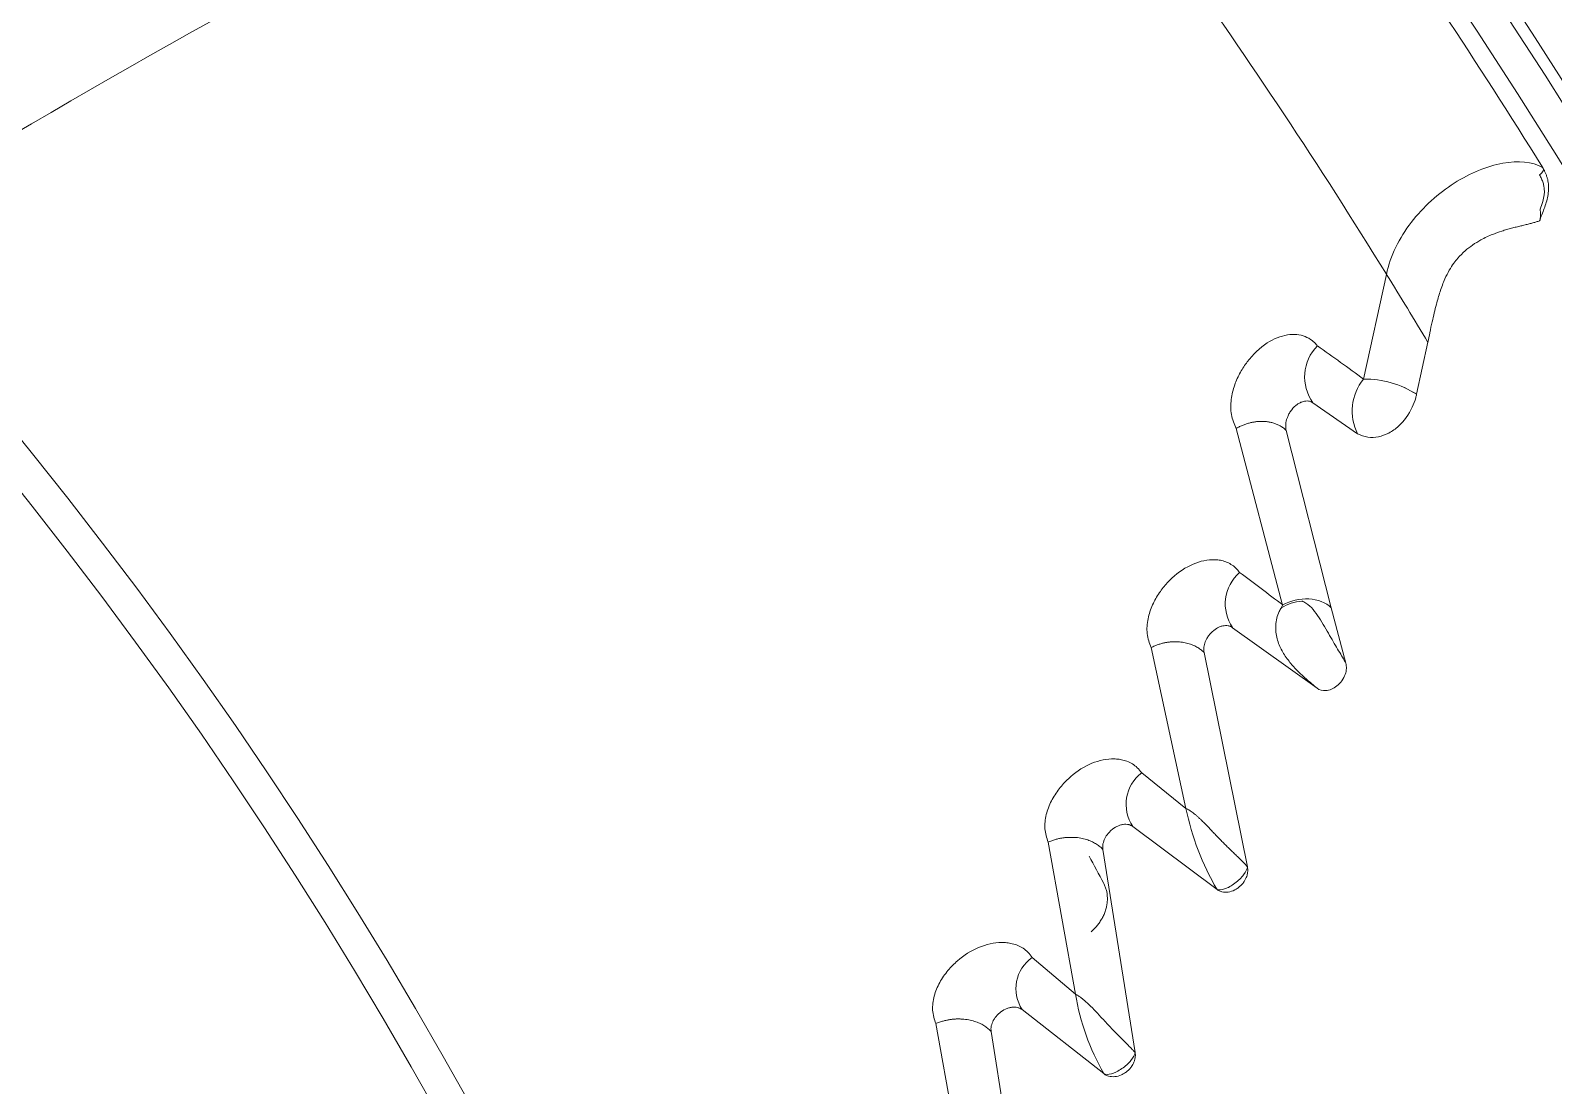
# Model space of a CAD drawing. Header units: millimetres. Extents: x 113490 to 142599, y -20467 to 115.
# Drawn here: x 130374.7 to 130490.2, y -10119.9 to -10040 of the extents above; entities that cross this region are included whole.
import ezdxf

# ---------------------------------------------------------------- set-up
doc = ezdxf.new("R2010")
doc.units = ezdxf.units.MM
doc.layers.add('DV3_0', color=7, linetype='Continuous')

msp = doc.modelspace()

# ---------------------------------------------------------------- linework, layer by layer
at = {"layer": 'DV3_0', "color": 7, "linetype": 'Continuous', "lineweight": 15}
for p, q in [((130489.14, -10054.41), (130489.13, -10054.42)), ((130477.53, -10058.47), (130475.79, -10066.41)), ((130480.66, -10063.62), (130479.81, -10067.56)), ((130475.34, -10070.56), (130471.94, -10068.2)), ((130466.13, -10070.15), (130469.65, -10083.53)), ((130469.92, -10070.31), (130473.33, -10083.74)), ((130469.65, -10083.53), (130469.56, -10083.73)), ((130473.33, -10083.74), (130474.44, -10087.93)), ((130472.26, -10089.84), (130465.86, -10085.25)), ((130459.68, -10086.76), (130462.32, -10098.95)), ((130463.69, -10087.13), (130466.98, -10103.37)), ((130462.32, -10098.95), (130458.96, -10096.25)), ((130464.68, -10105.1), (130458.29, -10100.32)), ((130451.86, -10101.51), (130453.93, -10113.02)), ((130456.02, -10102.05), (130458.46, -10117.45)), ((130453.93, -10113.02), (130450.65, -10110.24)), ((130456.08, -10119.05), (130449.89, -10114.2)), ((130443.34, -10115.26), (130444.92, -10123.99)), ((130447.54, -10115.85), (130449.63, -10129.04))]:
    msp.add_line(p, q, dxfattribs=at)
for centre, radius, start, end in [((130105.24, -10288.99), 551.5, 15.4775, 74.5225), ((130105.24, -10288.99), 456, 316.0129, 45.5635), ((130105.24, -10288.99), 477.5, 316.9802, 43.0198), ((130105.24, -10288.99), 453.5, 315.9918, 45.5613), ((130105.24, -10288.99), 457, 12.0648, 38.7918), ((130814.25, -10800.46), 872.22, 114.12782, 121.39321), ((130104.95, -10289.29), 452.62, 31.8629, 38.9292), ((130105.24, -10288.99), 346, 316.5062, 45.3204), ((130105.24, -10288.99), 343.5, 315.6512, 45.622), ((130199.66, -10231.12), 327.14, 30.7976, 31.8538), ((130474.69, -10066.25), 3.37, 135.5263, 215.3895), ((130367.75, -10213.08), 182.17, 53.6224, 54.9817), ((130478.72, -10068.83), 3.8, 140.4176, 207.0601), ((130475.88, -10073.73), 7.32, 57.4467, 90.6656), ((130475.95, -10073.46), 7.05, 56.8109, 91.3014), ((130468.46, -10083.45), 3.16, 130.9121, 214.6491), ((130366.31, -10216.54), 168.44, 52.1547, 53.5467), ((130471.49, -10086.99), 3.78, 95.905, 120.715), ((130470.36, -10085.04), 1.96, 57.2613, 67.8559), ((130471.86, -10085.22), 2.74, 147.2142, 153.9637), ((130460.79, -10098.63), 3.01, 127.446, 214.0679), ((130482.09, -10094.9), 20.18, 191.5575, 210.3468), ((130080.06, -10304.42), 425.8, 27.9832, 28.2987), ((130452.3, -10112.61), 2.88, 124.7166, 213.5116), ((130472.38, -10109.84), 18.72, 189.7816, 209.4698)]:
    msp.add_arc(centre, radius, start, end, dxfattribs=at)
at = {"layer": 'DV3_0', "color": 7, "linetype": 'Continuous', "lineweight": 20}
for centre, radius, start, end in [((130105.24, -10288.99), 461.75, 11.9044, 42.2304), ((130107.26, -10287.1), 435.17, 31.6947, 39.3007)]:
    msp.add_arc(centre, radius, start, end, dxfattribs=at)
at = {"layer": 'DV3_0', "color": 7, "linetype": 'Continuous', "lineweight": 15}
for points, knots in [([(130477.53, -10058.47), (130477.82, -10057.05), (130478.5, -10055.71), (130480.32, -10053.35), (130481.46, -10052.33), (130483.88, -10050.79), (130485.16, -10050.26), (130487.52, -10049.84), (130488.59, -10049.94), (130489.37, -10050.36)], [0, 0, 0, 0, 0.25, 0.25, 0.5, 0.5, 0.75, 0.75, 1, 1, 1, 1]), ([(130489.37, -10050.36), (130489.44, -10050.42), (130489.45, -10050.51), (130489.36, -10050.72), (130489.26, -10050.84), (130489.13, -10050.92)], [0, 0, 0, 0, 0.5, 0.5, 1, 1, 1, 1]), ([(130489.37, -10050.36), (130489.4, -10050.43), (130489.48, -10050.56), (130489.57, -10050.76), (130489.66, -10050.96), (130489.73, -10051.18), (130489.78, -10051.39), (130489.81, -10051.61), (130489.82, -10051.83), (130489.82, -10052.14), (130489.78, -10052.54), (130489.65, -10053.02), (130489.49, -10053.49), (130489.31, -10053.95), (130489.19, -10054.26), (130489.13, -10054.42)], [0, 0, 0, 0, 0.053441, 0.106823, 0.159977, 0.212862, 0.265557, 0.318103, 0.370297, 0.421864, 0.536324, 0.651095, 0.76641, 0.882048, 1, 1, 1, 1]), ([(130489.13, -10050.92), (130489.16, -10050.97), (130489.22, -10051.07), (130489.29, -10051.22), (130489.35, -10051.38), (130489.4, -10051.53), (130489.45, -10051.68), (130489.48, -10051.87), (130489.51, -10052.13), (130489.49, -10052.51), (130489.38, -10052.98), (130489.25, -10053.33), (130489.18, -10053.52)], [0, 0, 0, 0, 0.065844, 0.129396, 0.190719, 0.249962, 0.307355, 0.36321, 0.475873, 0.588457, 0.784846, 1, 1, 1, 1]), ([(130480.66, -10063.62), (130480.72, -10063.38), (130480.82, -10062.86), (130481.03, -10061.89), (130481.27, -10060.85), (130481.59, -10059.76), (130481.91, -10058.89), (130482.27, -10058.17), (130482.6, -10057.65), (130483, -10057.15), (130483.48, -10056.68), (130484.07, -10056.22), (130484.78, -10055.79), (130485.53, -10055.45), (130486.19, -10055.22), (130486.65, -10055.07), (130487.02, -10054.97), (130487.38, -10054.88), (130487.72, -10054.8), (130488.04, -10054.72), (130488.35, -10054.64), (130488.64, -10054.57), (130488.9, -10054.49), (130489.05, -10054.44), (130489.13, -10054.42)], [0, 0, 0, 0, 0.040231, 0.086345, 0.160439, 0.21481, 0.272378, 0.313799, 0.35158, 0.380362, 0.430328, 0.47797, 0.529874, 0.605985, 0.666019, 0.700163, 0.735058, 0.770693, 0.807058, 0.844149, 0.881968, 0.92053, 0.959861, 1, 1, 1, 1]), ([(130489.14, -10054.41), (130489.15, -10054.4), (130489.16, -10054.39), (130489.17, -10054.37), (130489.17, -10054.34), (130489.18, -10054.3), (130489.19, -10054.25), (130489.2, -10054.17), (130489.2, -10054.07), (130489.2, -10053.92), (130489.2, -10053.73), (130489.19, -10053.59), (130489.18, -10053.52)], [0, 0, 0, 0, 0.045104, 0.093894, 0.147075, 0.205242, 0.268921, 0.338596, 0.464685, 0.615485, 0.788015, 1, 1, 1, 1]), ([(130472.28, -10063.89), (130472.22, -10063.81), (130472.1, -10063.66), (130471.8, -10063.41), (130471.17, -10063.04), (130469.96, -10062.95), (130468.36, -10063.6), (130467.17, -10064.75), (130466.41, -10065.91), (130465.97, -10066.87), (130465.71, -10067.97), (130465.69, -10069.15), (130465.98, -10069.81), (130466.13, -10070.15)], [0, 0, 0, 0, 0.027264, 0.054523, 0.113506, 0.240954, 0.387043, 0.554418, 0.629062, 0.712518, 0.803043, 0.898853, 1, 1, 1, 1]), ([(130471.94, -10068.2), (130471.91, -10068.19), (130471.86, -10068.16), (130471.78, -10068.12), (130471.7, -10068.09), (130471.57, -10068.07), (130471.41, -10068.06), (130471.2, -10068.1), (130470.98, -10068.19), (130470.67, -10068.37), (130470.39, -10068.64), (130470.16, -10068.98), (130470.04, -10069.23), (130469.95, -10069.47), (130469.9, -10069.7), (130469.88, -10069.91), (130469.88, -10070.12), (130469.91, -10070.24), (130469.92, -10070.31)], [0, 0, 0, 0, 0.029362, 0.058549, 0.087832, 0.117479, 0.179817, 0.243639, 0.313764, 0.385745, 0.542709, 0.6233, 0.703555, 0.766315, 0.828517, 0.887168, 0.943896, 1, 1, 1, 1]), ([(130479.81, -10067.56), (130479.79, -10067.65), (130479.71, -10067.98), (130479.39, -10068.87), (130478.68, -10069.85), (130477.72, -10070.53), (130476.91, -10070.82), (130476.08, -10070.86), (130475.59, -10070.66), (130475.34, -10070.56)], [0, 0, 0, 0, 0.040227, 0.156523, 0.425511, 0.56901, 0.708916, 0.851779, 1, 1, 1, 1]), ([(130466.13, -10070.15), (130466.18, -10070.12), (130466.26, -10070.08), (130466.39, -10070.01), (130466.52, -10069.95), (130466.66, -10069.89), (130466.79, -10069.84), (130466.92, -10069.8), (130467.05, -10069.76), (130467.18, -10069.72), (130467.31, -10069.69), (130467.43, -10069.67), (130467.55, -10069.65), (130467.67, -10069.63), (130467.79, -10069.62), (130467.9, -10069.61), (130468.02, -10069.61), (130468.12, -10069.61), (130468.23, -10069.61), (130468.33, -10069.62), (130468.49, -10069.64), (130468.71, -10069.67), (130468.98, -10069.74), (130469.23, -10069.84), (130469.48, -10069.96), (130469.72, -10070.11), (130469.85, -10070.24), (130469.92, -10070.31)], [0, 0, 0, 0, 0.033962, 0.067022, 0.09926, 0.130745, 0.161535, 0.191676, 0.221209, 0.250165, 0.278572, 0.30645, 0.333819, 0.360694, 0.387087, 0.413011, 0.438473, 0.463484, 0.488049, 0.512176, 0.535866, 0.604535, 0.676059, 0.750915, 0.829536, 0.912374, 1, 1, 1, 1]), ([(130466.39, -10081.06), (130466.29, -10080.94), (130466.1, -10080.7), (130465.74, -10080.44), (130465.35, -10080.25), (130464.94, -10080.13), (130464.52, -10080.09), (130463.69, -10080.11), (130462.38, -10080.54), (130461.11, -10081.56), (130460.27, -10082.61), (130459.74, -10083.53), (130459.4, -10084.59), (130459.3, -10085.74), (130459.55, -10086.42), (130459.68, -10086.76)], [0, 0, 0, 0, 0.044448, 0.08732, 0.128788, 0.169031, 0.208035, 0.245711, 0.394808, 0.553958, 0.628764, 0.712553, 0.803274, 0.899084, 1, 1, 1, 1]), ([(130469.65, -10083.53), (130470.23, -10083.2), (130470.96, -10083.03), (130472.31, -10083.11), (130472.93, -10083.35), (130473.33, -10083.74)], [0, 0, 0, 0, 0.5, 0.5, 1, 1, 1, 1]), ([(130474.44, -10087.93), (130474.3, -10087.66), (130474.11, -10087.35), (130473.69, -10086.66), (130473.46, -10086.26), (130473.09, -10085.62), (130472.96, -10085.4), (130472.7, -10084.94), (130472.56, -10084.71), (130472.27, -10084.27), (130472.12, -10084.05), (130471.8, -10083.68), (130471.62, -10083.52), (130471.42, -10083.39)], [0, 0, 0, 0, 0.25, 0.25, 0.5, 0.5, 0.625, 0.625, 0.75, 0.75, 0.875, 0.875, 1, 1, 1, 1]), ([(130469.4, -10084.01), (130469.23, -10084.35), (130469.15, -10084.71), (130469.11, -10085.41), (130469.15, -10085.76), (130469.32, -10086.41), (130469.45, -10086.71), (130469.76, -10087.28), (130469.94, -10087.54), (130470.33, -10088.03), (130470.53, -10088.26), (130470.93, -10088.67), (130471.13, -10088.86), (130471.7, -10089.37), (130472.04, -10089.65), (130472.26, -10089.84)], [0, 0, 0, 0, 0.125, 0.125, 0.25, 0.25, 0.375, 0.375, 0.5, 0.5, 0.625, 0.625, 0.75, 0.75, 1, 1, 1, 1]), ([(130465.86, -10085.25), (130465.84, -10085.23), (130465.79, -10085.2), (130465.7, -10085.16), (130465.62, -10085.13), (130465.49, -10085.1), (130465.32, -10085.08), (130465.1, -10085.11), (130464.87, -10085.18), (130464.56, -10085.34), (130464.27, -10085.58), (130464.02, -10085.87), (130463.88, -10086.1), (130463.78, -10086.32), (130463.71, -10086.52), (130463.67, -10086.73), (130463.66, -10086.94), (130463.68, -10087.07), (130463.69, -10087.13)], [0, 0, 0, 0, 0.030086, 0.060141, 0.090432, 0.121217, 0.185591, 0.251321, 0.32233, 0.394829, 0.548781, 0.625513, 0.701915, 0.762387, 0.822068, 0.88272, 0.941531, 1, 1, 1, 1]), ([(130459.68, -10086.76), (130459.72, -10086.74), (130459.81, -10086.69), (130459.95, -10086.63), (130460.08, -10086.57), (130460.21, -10086.53), (130460.34, -10086.49), (130460.47, -10086.45), (130460.59, -10086.42), (130460.71, -10086.39), (130460.82, -10086.37), (130460.92, -10086.36), (130461.03, -10086.34), (130461.12, -10086.33), (130461.21, -10086.32), (130461.3, -10086.32), (130461.38, -10086.31), (130461.46, -10086.31), (130461.53, -10086.31), (130461.59, -10086.31), (130461.65, -10086.32), (130461.85, -10086.32), (130462.16, -10086.36), (130462.57, -10086.46), (130462.92, -10086.59), (130463.22, -10086.75), (130463.48, -10086.93), (130463.62, -10087.07), (130463.69, -10087.13)], [0, 0, 0, 0, 0.032977, 0.064623, 0.095011, 0.124194, 0.152217, 0.179111, 0.204897, 0.229593, 0.25321, 0.275753, 0.297227, 0.317632, 0.336967, 0.355229, 0.372416, 0.388523, 0.403544, 0.417476, 0.430311, 0.442045, 0.545349, 0.644314, 0.739144, 0.829909, 0.916758, 1, 1, 1, 1]), ([(130472.26, -10089.84), (130472.43, -10089.97), (130472.67, -10090.03), (130473.2, -10089.99), (130473.5, -10089.88), (130473.91, -10089.55), (130474.04, -10089.42), (130474.26, -10089.11), (130474.34, -10088.94), (130474.45, -10088.63), (130474.48, -10088.49), (130474.49, -10088.21), (130474.48, -10088.08), (130474.44, -10087.93)], [0, 0, 0, 0, 0.25, 0.25, 0.5, 0.5, 0.625, 0.625, 0.75, 0.75, 0.875, 0.875, 1, 1, 1, 1]), ([(130458.96, -10096.25), (130458.85, -10096.11), (130458.65, -10095.85), (130458.27, -10095.57), (130457.86, -10095.37), (130457.45, -10095.25), (130457.06, -10095.2), (130456.24, -10095.18), (130454.93, -10095.52), (130453.59, -10096.45), (130452.67, -10097.46), (130452.07, -10098.38), (130451.68, -10099.42), (130451.55, -10100.53), (130451.75, -10101.18), (130451.86, -10101.51)], [0, 0, 0, 0, 0.048624, 0.094156, 0.13685, 0.17668, 0.213406, 0.24691, 0.396876, 0.550422, 0.632436, 0.719781, 0.810754, 0.903952, 1, 1, 1, 1]), ([(130462.32, -10098.95), (130462.36, -10098.97), (130462.45, -10099.01), (130462.58, -10099.09), (130462.72, -10099.18), (130462.86, -10099.29), (130463.02, -10099.41), (130463.18, -10099.55), (130463.35, -10099.7), (130463.55, -10099.9), (130463.79, -10100.13), (130464.07, -10100.42), (130464.33, -10100.7), (130464.59, -10100.98), (130464.85, -10101.24), (130465.12, -10101.52), (130465.38, -10101.78), (130465.65, -10102.04), (130465.91, -10102.29), (130466.16, -10102.53), (130466.39, -10102.75), (130466.61, -10102.97), (130466.81, -10103.17), (130466.92, -10103.3), (130466.98, -10103.37)], [0, 0, 0, 0, 0.023498, 0.048897, 0.076254, 0.105618, 0.137034, 0.170541, 0.206177, 0.243975, 0.303434, 0.363525, 0.424255, 0.478728, 0.533775, 0.589597, 0.64577, 0.699948, 0.752412, 0.80346, 0.853406, 0.902578, 0.951321, 1, 1, 1, 1]), ([(130458.29, -10100.32), (130458.27, -10100.3), (130458.22, -10100.27), (130458.14, -10100.23), (130458.06, -10100.2), (130457.94, -10100.16), (130457.77, -10100.14), (130457.55, -10100.15), (130457.31, -10100.21), (130457, -10100.34), (130456.69, -10100.54), (130456.44, -10100.81), (130456.28, -10101.01), (130456.17, -10101.22), (130456.08, -10101.42), (130456.02, -10101.63), (130456, -10101.84), (130456.01, -10101.98), (130456.01, -10102.05)], [0, 0, 0, 0, 0.029381, 0.058602, 0.087885, 0.117452, 0.18253, 0.248896, 0.319951, 0.392261, 0.543681, 0.618373, 0.692652, 0.752848, 0.812262, 0.876397, 0.938375, 1, 1, 1, 1]), ([(130451.86, -10101.51), (130451.9, -10101.49), (130452, -10101.45), (130452.14, -10101.4), (130452.28, -10101.35), (130452.41, -10101.31), (130452.54, -10101.27), (130452.67, -10101.24), (130452.79, -10101.21), (130452.91, -10101.19), (130453.03, -10101.18), (130453.14, -10101.16), (130453.24, -10101.15), (130453.34, -10101.14), (130453.43, -10101.14), (130453.52, -10101.14), (130453.6, -10101.14), (130453.68, -10101.14), (130453.75, -10101.14), (130453.81, -10101.14), (130453.87, -10101.14), (130453.93, -10101.15), (130454.12, -10101.16), (130454.45, -10101.21), (130454.87, -10101.33), (130455.23, -10101.48), (130455.54, -10101.65), (130455.8, -10101.84), (130455.95, -10101.98), (130456.01, -10102.05)], [0, 0, 0, 0, 0.032244, 0.06322, 0.092989, 0.121598, 0.149081, 0.175465, 0.200767, 0.225002, 0.248177, 0.270297, 0.291365, 0.311381, 0.330344, 0.34825, 0.365097, 0.38088, 0.395595, 0.409237, 0.4218, 0.433281, 0.443674, 0.547844, 0.647183, 0.741916, 0.832156, 0.91808, 1, 1, 1, 1]), ([(130466.98, -10103.37), (130466.98, -10103.4), (130467, -10103.47), (130467.01, -10103.57), (130467.01, -10103.67), (130467, -10103.78), (130466.98, -10103.89), (130466.95, -10104.03), (130466.89, -10104.19), (130466.79, -10104.4), (130466.65, -10104.61), (130466.47, -10104.81), (130466.25, -10104.99), (130465.94, -10105.18), (130465.6, -10105.29), (130465.27, -10105.31), (130465.07, -10105.28), (130464.91, -10105.23), (130464.79, -10105.17), (130464.71, -10105.12), (130464.68, -10105.1)], [0, 0, 0, 0, 0.029941, 0.059776, 0.089719, 0.11998, 0.150766, 0.182271, 0.237743, 0.293712, 0.36616, 0.439193, 0.5137, 0.588322, 0.735295, 0.804201, 0.872533, 0.915894, 0.958168, 1, 1, 1, 1]), ([(130456.08, -10104.63), (130456.1, -10104.68), (130456.14, -10104.76), (130456.2, -10104.9), (130456.25, -10105.03), (130456.29, -10105.17), (130456.32, -10105.3), (130456.34, -10105.43), (130456.35, -10105.56), (130456.36, -10105.69), (130456.36, -10105.81), (130456.36, -10105.93), (130456.35, -10106.04), (130456.34, -10106.15), (130456.32, -10106.25), (130456.29, -10106.43), (130456.22, -10106.67), (130456.11, -10106.98), (130455.96, -10107.28), (130455.78, -10107.57), (130455.58, -10107.83), (130455.37, -10108.07), (130455.21, -10108.22), (130455.14, -10108.29)], [0, 0, 0, 0, 0.040689, 0.080596, 0.119529, 0.157341, 0.193932, 0.22923, 0.263193, 0.295792, 0.327014, 0.356851, 0.385297, 0.412348, 0.437993, 0.462221, 0.541843, 0.621089, 0.699698, 0.777369, 0.853621, 0.927915, 1, 1, 1, 1]), ([(130450.65, -10110.24), (130450.55, -10110.1), (130450.35, -10109.84), (130449.98, -10109.54), (130449.57, -10109.33), (130449.16, -10109.19), (130448.75, -10109.12), (130447.91, -10109.08), (130446.57, -10109.38), (130445.18, -10110.26), (130444.23, -10111.23), (130443.6, -10112.14), (130443.18, -10113.17), (130443.03, -10114.27), (130443.23, -10114.93), (130443.34, -10115.26)], [0, 0, 0, 0, 0.047879, 0.093131, 0.135924, 0.176323, 0.214246, 0.249573, 0.400331, 0.55084, 0.632619, 0.719752, 0.810618, 0.903787, 1, 1, 1, 1]), ([(130453.93, -10113.02), (130453.94, -10113.03), (130453.98, -10113.05), (130454.04, -10113.08), (130454.12, -10113.13), (130454.25, -10113.21), (130454.41, -10113.33), (130454.61, -10113.49), (130454.93, -10113.77), (130455.35, -10114.19), (130455.82, -10114.7), (130456.34, -10115.27), (130456.9, -10115.86), (130457.42, -10116.39), (130457.75, -10116.72), (130457.95, -10116.91), (130458.14, -10117.1), (130458.31, -10117.28), (130458.41, -10117.39), (130458.46, -10117.45)], [0, 0, 0, 0, 0.008246, 0.020454, 0.036664, 0.056913, 0.093951, 0.135263, 0.180965, 0.300632, 0.4172, 0.49772, 0.649549, 0.779717, 0.824321, 0.868366, 0.912135, 0.955916, 1, 1, 1, 1]), ([(130449.89, -10114.2), (130449.87, -10114.18), (130449.82, -10114.15), (130449.73, -10114.1), (130449.65, -10114.07), (130449.52, -10114.03), (130449.34, -10114), (130449.11, -10114.01), (130448.87, -10114.06), (130448.55, -10114.18), (130448.24, -10114.38), (130447.98, -10114.64), (130447.82, -10114.84), (130447.7, -10115.03), (130447.62, -10115.23), (130447.55, -10115.43), (130447.52, -10115.65), (130447.54, -10115.78), (130447.54, -10115.85)], [0, 0, 0, 0, 0.030729, 0.061465, 0.092461, 0.123966, 0.190052, 0.257414, 0.329029, 0.401758, 0.552091, 0.624447, 0.696235, 0.754669, 0.81231, 0.876246, 0.93817, 1, 1, 1, 1]), ([(130443.34, -10115.26), (130443.38, -10115.24), (130443.48, -10115.2), (130443.62, -10115.15), (130443.77, -10115.1), (130443.91, -10115.06), (130444.04, -10115.02), (130444.17, -10115), (130444.29, -10114.97), (130444.41, -10114.95), (130444.53, -10114.94), (130444.64, -10114.92), (130444.74, -10114.91), (130444.84, -10114.91), (130444.93, -10114.9), (130445.01, -10114.9), (130445.09, -10114.9), (130445.16, -10114.9), (130445.23, -10114.91), (130445.29, -10114.91), (130445.35, -10114.91), (130445.4, -10114.92), (130445.44, -10114.92), (130445.63, -10114.94), (130445.96, -10114.99), (130446.39, -10115.11), (130446.75, -10115.26), (130447.06, -10115.44), (130447.33, -10115.64), (130447.47, -10115.78), (130447.54, -10115.85)], [0, 0, 0, 0, 0.032464, 0.063613, 0.093501, 0.122168, 0.149645, 0.175954, 0.20111, 0.225125, 0.248005, 0.269755, 0.290377, 0.309869, 0.328231, 0.34546, 0.361553, 0.376506, 0.390315, 0.402975, 0.414482, 0.424831, 0.434019, 0.442041, 0.547052, 0.646947, 0.741997, 0.832361, 0.918252, 1, 1, 1, 1]), ([(130458.46, -10117.45), (130458.47, -10117.48), (130458.48, -10117.55), (130458.48, -10117.65), (130458.48, -10117.76), (130458.46, -10117.86), (130458.44, -10117.97), (130458.4, -10118.11), (130458.34, -10118.27), (130458.23, -10118.46), (130458.08, -10118.66), (130457.89, -10118.85), (130457.67, -10119.01), (130457.35, -10119.19), (130457, -10119.28), (130456.68, -10119.28), (130456.47, -10119.25), (130456.31, -10119.19), (130456.19, -10119.13), (130456.11, -10119.08), (130456.08, -10119.05)], [0, 0, 0, 0, 0.030327, 0.060484, 0.090695, 0.121183, 0.152165, 0.183847, 0.238646, 0.294034, 0.364857, 0.436394, 0.510055, 0.584088, 0.731546, 0.801326, 0.870591, 0.914573, 0.957501, 1, 1, 1, 1])]:
    msp.add_open_spline(points, degree=3, knots=knots, dxfattribs=at)
at = {"layer": 'DV3_0', "color": 7, "linetype": 'Continuous', "lineweight": 20}
msp.add_open_spline([(130466.98, -10103.37), (130466.96, -10103.53), (130466.76, -10103.96), (130466.05, -10104.66), (130465.22, -10105.12), (130464.8, -10105.15), (130464.68, -10105.1)], degree=3, dxfattribs=at)
msp.add_open_spline([(130458.46, -10117.45), (130458.44, -10117.62), (130458.33, -10117.83), (130457.97, -10118.27), (130457.72, -10118.49), (130457.2, -10118.85), (130456.92, -10118.99), (130456.42, -10119.13), (130456.21, -10119.13), (130456.08, -10119.05)], degree=3, knots=[0, 0, 0, 0, 0.25, 0.25, 0.5, 0.5, 0.75, 0.75, 1, 1, 1, 1], dxfattribs=at)

doc.saveas('drawing.dxf')
